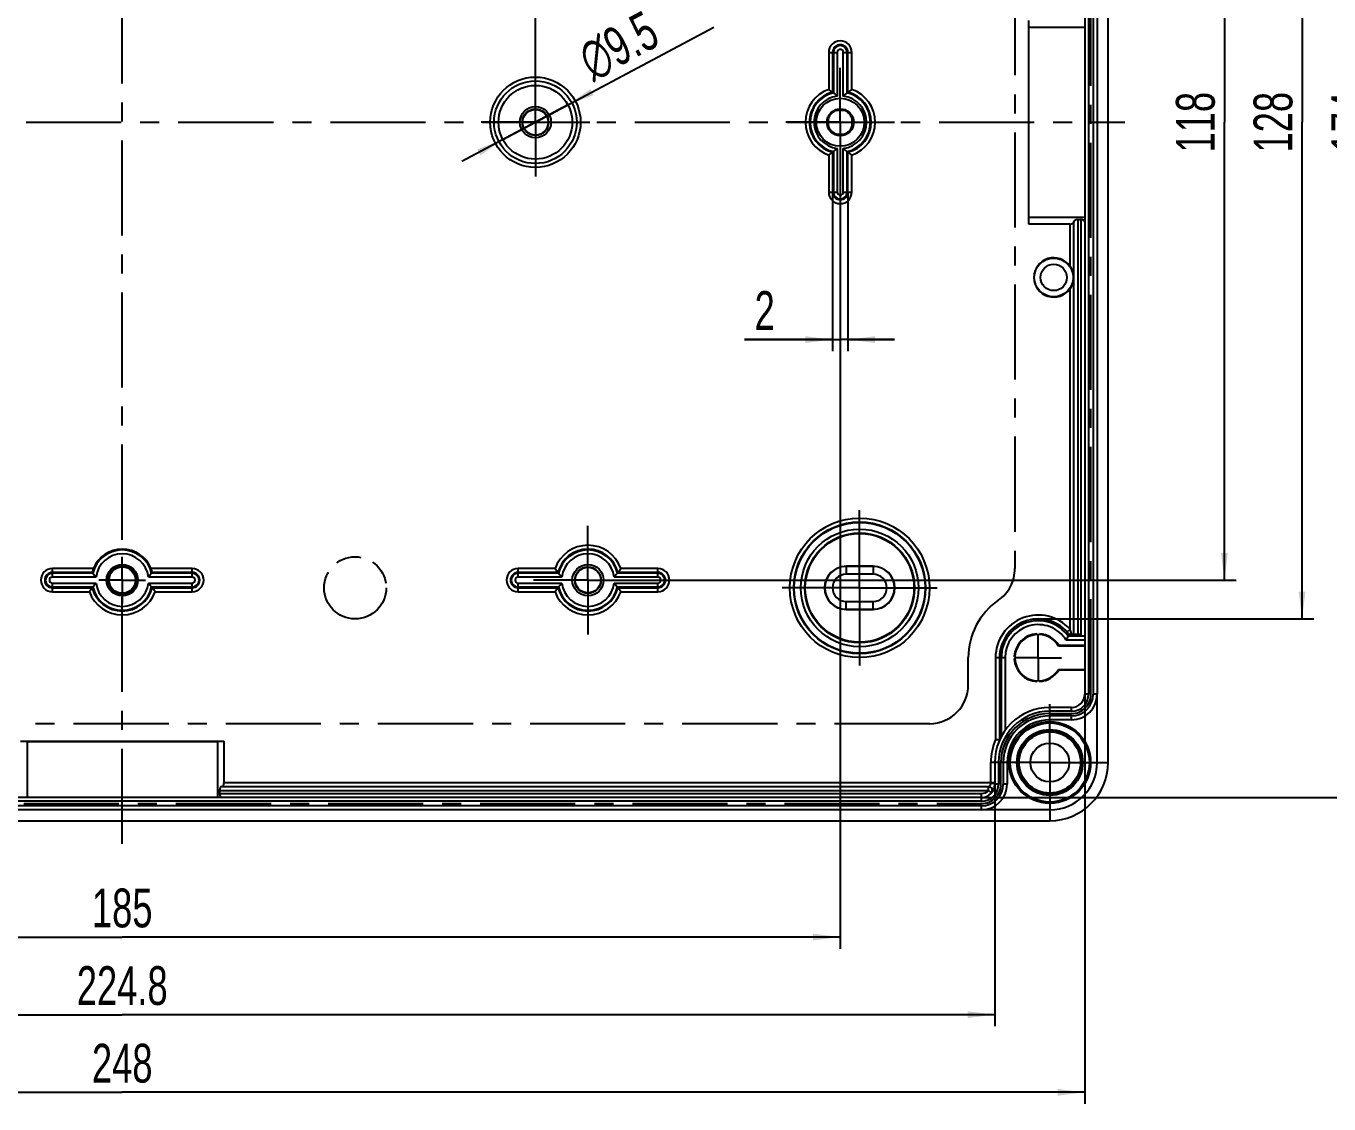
# Model space of a CAD drawing. Header units: millimetres. Extents: x 0 to 594, y 0 to 420.
# Drawn here: x 226.2 to 394, y 143.1 to 282 of the extents above; entities that cross this region are included whole.
import ezdxf

# ---------------------------------------------------------------- set-up
doc = ezdxf.new("R2010")
doc.units = ezdxf.units.MM
doc.header["$LTSCALE"] = 32.67
doc.linetypes.add('CENTER', pattern=[0.6, 0.375, -0.075, 0.075, -0.075])
doc.linetypes.add('PHANTOM', pattern=[0.8, 0.45, -0.05, 0.1, -0.05, 0.1, -0.05])
doc.layers.get('0').update_dxf_attribs({"linetype": 'CONTINUOUS'})
for name, color, linetype in [('AUSFORMSCHRAEGEN', 7, 'CONTINUOUS'), ('AUSW-EINSAETZE', 7, 'CONTINUOUS'), ('BEZUGSACHSEN', 7, 'CONTINUOUS'), ('DEFAULT_1', 7, 'CENTER'), ('RUNDUNGEN', 7, 'CONTINUOUS'), ('TEIL_STARTBEZUEGE', 7, 'CONTINUOUS'), ('TYPE', 7, 'CONTINUOUS'), ('ZEICHNUNGSBEMASSUNGEN', 7, 'CONTINUOUS')]:
    doc.layers.add(name, color=color, linetype=linetype)
doc.styles.get("Standard").update_dxf_attribs({"font": 'txt', "width": 0.7})
doc.styles.add('TEXTSTYLE_8', font='gdt', dxfattribs={"width": 0.7})
doc.dimstyles.new('DIMSTYLE_1', dxfattribs={"dimtxt": 5, "dimasz": 3.5, "dimexe": 1.5, "dimexo": 0, "dimgap": 1.25, "dimtad": 1, "dimdec": 3, "dimdsep": 46, "dimtxsty": 'Standard', "dimblk": '_FILLED', "dimblk1": '_FILLED', "dimblk2": '_FILLED', "dimcen": 0.09, "dimclrt": 5, "dimazin": 2, "dimtp": 0.3, "dimtm": 0.3, "dimtfac": 1, "dimtdec": 3, "dimtofl": 0, "dimtmove": 0, "dimatfit": 3, "dimldrblk": '_FILLED', "dimfxl": 1, "dimtolj": 1, "dimarcsym": 0})
doc.dimstyles.new('DIMSTYLE_13', dxfattribs={"dimtxt": 5, "dimasz": 3.5, "dimexe": 1.5, "dimexo": 0, "dimtad": 1, "dimdsep": 46, "dimtxsty": 'Standard', "dimblk": '_FILLED', "dimblk1": '_FILLED', "dimblk2": '_FILLED', "dimcen": 0.09, "dimclrt": 5, "dimazin": 2, "dimtp": 0.2, "dimtm": 0.2, "dimtfac": 1, "dimtmove": 0, "dimatfit": 2, "dimldrblk": '_FILLED', "dimfxl": 1, "dimtolj": 1, "dimarcsym": 0})
doc.dimstyles.new('DIMSTYLE_2', dxfattribs={"dimtxt": 5, "dimasz": 3.5, "dimexe": 1.5, "dimexo": 0, "dimgap": 1.25, "dimtad": 1, "dimdec": 3, "dimdsep": 46, "dimtxsty": 'Standard', "dimblk": '_FILLED', "dimblk1": '_FILLED', "dimblk2": '_FILLED', "dimcen": 0.09, "dimclrt": 5, "dimazin": 2, "dimtp": 0.5, "dimtm": 0.5, "dimtfac": 1, "dimtdec": 3, "dimtofl": 0, "dimtmove": 0, "dimatfit": 3, "dimldrblk": '_FILLED', "dimfxl": 1, "dimtolj": 1, "dimarcsym": 0})
doc.dimstyles.new('DIMSTYLE_5', dxfattribs={"dimtxt": 5, "dimasz": 3.5, "dimexe": 1.5, "dimexo": 0, "dimgap": 1.25, "dimtad": 1, "dimdec": 1, "dimdsep": 46, "dimtxsty": 'Standard', "dimblk": '_FILLED', "dimblk1": '_FILLED', "dimblk2": '_FILLED', "dimcen": 0.09, "dimclrt": 5, "dimazin": 2, "dimtp": 0.1, "dimtm": 0.1, "dimtfac": 1, "dimtdec": 1, "dimtofl": 0, "dimtmove": 0, "dimatfit": 3, "dimldrblk": '_FILLED', "dimfxl": 1, "dimtolj": 1, "dimarcsym": 0})

# ---------------------------------------------------------------- blocks, each defined once
blk = doc.blocks.new('_FILLED')
at = {"color": 0, "linetype": 'ByBlock'}
blk.add_solid([(0, 0), (-1, 0.125), (-1, -0.125)], dxfattribs=at)
blk = doc.blocks.new('*D7')
at = {"layer": 'ZEICHNUNGSBEMASSUNGEN', "color": 2, "linetype": 'Continuous', "transparency": 16777216}
for p, q in [((185.36, 276.57), (185.36, 289.81)), ((291.81, 276.57), (291.81, 289.81)), ((185.36, 288.31), (238.58, 288.31)), ((291.81, 288.31), (238.58, 288.31))]:
    blk.add_line(p, q, dxfattribs=at)
at = {"layer": 'ZEICHNUNGSBEMASSUNGEN', "color": 2, "linetype": 'Continuous', "transparency": 16777216, "xscale": 3.5, "yscale": 3.5, "zscale": 3.5, "rotation": 180}
blk.add_blockref('_FILLED', (185.36, 288.31), dxfattribs=at)
at = {"layer": 'ZEICHNUNGSBEMASSUNGEN', "color": 2, "linetype": 'Continuous', "transparency": 16777216, "xscale": 3.5, "yscale": 3.5, "zscale": 3.5}
blk.add_blockref('_FILLED', (291.81, 288.31), dxfattribs=at)
at = {"layer": 'ZEICHNUNGSBEMASSUNGEN', "color": 5, "linetype": 'Continuous', "transparency": 16777216, "insert": (220.13, 294.56), "char_height": 5, "width": 31.6071, "attachment_point": 2, "line_spacing_factor": 0.9}
blk.add_mtext('106.45', dxfattribs=at)
blk = doc.blocks.new('*D8')
at = {"layer": 'ZEICHNUNGSBEMASSUNGEN', "color": 2, "linetype": 'Continuous', "transparency": 16777216}
for p, q in [((146.08, 266.57), (146.08, 163.07)), ((331.08, 262.57), (331.08, 163.07)), ((146.08, 164.57), (238.58, 164.57)), ((331.08, 164.57), (238.58, 164.57))]:
    blk.add_line(p, q, dxfattribs=at)
at = {"layer": 'ZEICHNUNGSBEMASSUNGEN', "color": 2, "linetype": 'Continuous', "transparency": 16777216, "xscale": 3.5, "yscale": 3.5, "zscale": 3.5, "rotation": 180}
blk.add_blockref('_FILLED', (146.08, 164.57), dxfattribs=at)
at = {"layer": 'ZEICHNUNGSBEMASSUNGEN', "color": 2, "linetype": 'Continuous', "transparency": 16777216, "xscale": 3.5, "yscale": 3.5, "zscale": 3.5}
blk.add_blockref('_FILLED', (331.08, 164.57), dxfattribs=at)
at = {"layer": 'ZEICHNUNGSBEMASSUNGEN', "color": 5, "linetype": 'Continuous', "transparency": 16777216, "insert": (238.58, 170.82), "char_height": 5, "width": 15.5357, "attachment_point": 2, "line_spacing_factor": 0.9}
blk.add_mtext('185', dxfattribs=at)
blk = doc.blocks.new('*D9')
at = {"layer": 'ZEICHNUNGSBEMASSUNGEN', "color": 2, "linetype": 'Continuous', "transparency": 16777216}
for p, q in [((126.18, 187.07), (126.18, 153.07)), ((350.98, 187.07), (350.98, 153.07)), ((126.18, 154.57), (238.58, 154.57)), ((350.98, 154.57), (238.58, 154.57))]:
    blk.add_line(p, q, dxfattribs=at)
at = {"layer": 'ZEICHNUNGSBEMASSUNGEN', "color": 2, "linetype": 'Continuous', "transparency": 16777216, "xscale": 3.5, "yscale": 3.5, "zscale": 3.5, "rotation": 180}
blk.add_blockref('_FILLED', (126.18, 154.57), dxfattribs=at)
at = {"layer": 'ZEICHNUNGSBEMASSUNGEN', "color": 2, "linetype": 'Continuous', "transparency": 16777216, "xscale": 3.5, "yscale": 3.5, "zscale": 3.5}
blk.add_blockref('_FILLED', (350.98, 154.57), dxfattribs=at)
at = {"layer": 'ZEICHNUNGSBEMASSUNGEN', "color": 5, "linetype": 'Continuous', "transparency": 16777216, "insert": (238.58, 160.82), "char_height": 5, "width": 27.8571, "attachment_point": 2, "line_spacing_factor": 0.9}
blk.add_mtext('224.8', dxfattribs=at)
blk = doc.blocks.new('*D10')
at = {"layer": 'ZEICHNUNGSBEMASSUNGEN', "color": 2, "linetype": 'Continuous', "transparency": 16777216}
for p, q in [((356.58, 333.57), (392.08, 333.57)), ((390.58, 333.57), (390.58, 269.57)), ((390.58, 205.57), (390.58, 269.57)), ((356.58, 205.57), (392.08, 205.57))]:
    blk.add_line(p, q, dxfattribs=at)
at = {"layer": 'ZEICHNUNGSBEMASSUNGEN', "color": 2, "linetype": 'Continuous', "transparency": 16777216, "xscale": 3.5, "yscale": 3.5, "zscale": 3.5}
for p, rotation in [((390.58, 333.57), 90), ((390.58, 205.57), 270)]:
    blk.add_blockref('_FILLED', p, dxfattribs=dict(at, rotation=rotation))
at = {"layer": 'ZEICHNUNGSBEMASSUNGEN', "color": 5, "linetype": 'Continuous', "transparency": 16777216, "insert": (384.33, 269.57), "char_height": 5, "width": 16.0714, "attachment_point": 2, "rotation": 90, "line_spacing_factor": 0.9}
blk.add_mtext('128', dxfattribs=at)
blk = doc.blocks.new('*D11')
at = {"layer": 'ZEICHNUNGSBEMASSUNGEN', "color": 2, "linetype": 'Continuous', "transparency": 16777216}
for p, q in [((114.58, 195.87), (114.58, 143.07)), ((362.58, 195.87), (362.58, 143.07)), ((114.58, 144.57), (238.58, 144.57)), ((362.58, 144.57), (238.58, 144.57))]:
    blk.add_line(p, q, dxfattribs=at)
at = {"layer": 'ZEICHNUNGSBEMASSUNGEN', "color": 2, "linetype": 'Continuous', "transparency": 16777216, "xscale": 3.5, "yscale": 3.5, "zscale": 3.5, "rotation": 180}
blk.add_blockref('_FILLED', (114.58, 144.57), dxfattribs=at)
at = {"layer": 'ZEICHNUNGSBEMASSUNGEN', "color": 2, "linetype": 'Continuous', "transparency": 16777216, "xscale": 3.5, "yscale": 3.5, "zscale": 3.5}
blk.add_blockref('_FILLED', (362.58, 144.57), dxfattribs=at)
at = {"layer": 'ZEICHNUNGSBEMASSUNGEN', "color": 5, "linetype": 'Continuous', "transparency": 16777216, "insert": (238.58, 150.82), "char_height": 5, "width": 17.6786, "attachment_point": 2, "line_spacing_factor": 0.9}
blk.add_mtext('248', dxfattribs=at)
blk = doc.blocks.new('*D12')
at = {"layer": 'ZEICHNUNGSBEMASSUNGEN', "color": 2, "linetype": 'Continuous', "transparency": 16777216}
for p, q in [((305.58, 328.57), (382.08, 328.57)), ((380.58, 328.57), (380.58, 269.57)), ((380.58, 210.57), (380.58, 269.57)), ((305.58, 210.57), (382.08, 210.57))]:
    blk.add_line(p, q, dxfattribs=at)
at = {"layer": 'ZEICHNUNGSBEMASSUNGEN', "color": 2, "linetype": 'Continuous', "transparency": 16777216, "xscale": 3.5, "yscale": 3.5, "zscale": 3.5}
for p, rotation in [((380.58, 328.57), 90), ((380.58, 210.57), 270)]:
    blk.add_blockref('_FILLED', p, dxfattribs=dict(at, rotation=rotation))
at = {"layer": 'ZEICHNUNGSBEMASSUNGEN', "color": 5, "linetype": 'Continuous', "transparency": 16777216, "insert": (374.33, 269.57), "char_height": 5, "width": 14.4643, "attachment_point": 2, "rotation": 90, "line_spacing_factor": 0.9}
blk.add_mtext('118', dxfattribs=at)
blk = doc.blocks.new('*D13')
at = {"layer": 'ZEICHNUNGSBEMASSUNGEN', "color": 2, "linetype": 'Continuous', "transparency": 16777216}
for p, q in [((349.28, 356.57), (402.08, 356.57)), ((400.58, 356.57), (400.58, 269.57)), ((400.58, 182.57), (400.58, 269.57)), ((349.28, 182.57), (402.08, 182.57))]:
    blk.add_line(p, q, dxfattribs=at)
at = {"layer": 'ZEICHNUNGSBEMASSUNGEN', "color": 2, "linetype": 'Continuous', "transparency": 16777216, "xscale": 3.5, "yscale": 3.5, "zscale": 3.5}
for p, rotation in [((400.58, 356.57), 90), ((400.58, 182.57), 270)]:
    blk.add_blockref('_FILLED', p, dxfattribs=dict(at, rotation=rotation))
at = {"layer": 'ZEICHNUNGSBEMASSUNGEN', "color": 5, "linetype": 'Continuous', "transparency": 16777216, "insert": (394.33, 269.57), "char_height": 5, "width": 16.0714, "attachment_point": 2, "rotation": 90, "line_spacing_factor": 0.9}
blk.add_mtext('174', dxfattribs=at)
blk = doc.blocks.new('*D16')
at = {"layer": 'ZEICHNUNGSBEMASSUNGEN', "color": 2, "linetype": 'Continuous', "transparency": 16777216}
for p, q in [((330.09, 260.57), (330.09, 240.06)), ((332.08, 260.57), (332.08, 240.06)), ((330.09, 241.56), (318.73, 241.56)), ((318.73, 241.56), (331.08, 241.56)), ((338.08, 241.56), (331.08, 241.56)), ((332.08, 241.56), (338.08, 241.56))]:
    blk.add_line(p, q, dxfattribs=at)
at = {"layer": 'ZEICHNUNGSBEMASSUNGEN', "color": 2, "linetype": 'Continuous', "transparency": 16777216, "xscale": 3.5, "yscale": 3.5, "zscale": 3.5}
blk.add_blockref('_FILLED', (330.09, 241.56), dxfattribs=at)
at = {"layer": 'ZEICHNUNGSBEMASSUNGEN', "color": 2, "linetype": 'Continuous', "transparency": 16777216, "xscale": 3.5, "yscale": 3.5, "zscale": 3.5, "rotation": 180}
blk.add_blockref('_FILLED', (332.08, 241.56), dxfattribs=at)
at = {"layer": 'ZEICHNUNGSBEMASSUNGEN', "color": 5, "linetype": 'Continuous', "transparency": 16777216, "insert": (322.65, 247.81), "char_height": 5, "width": 5.8929, "attachment_point": 3, "line_spacing_factor": 0.9}
blk.add_mtext('2', dxfattribs=at)
blk = doc.blocks.new('*D42')
at = {"color": 2, "linetype": 'Continuous', "transparency": 16777216}
for p, q in [((291.81, 269.57), (314.8, 281.82)), ((296, 271.8), (291.81, 269.57)), ((296, 271.8), (296, 271.8)), ((291.81, 269.57), (282.32, 264.51)), ((287.62, 267.33), (291.81, 269.57)), ((287.62, 267.33), (287.62, 267.33))]:
    blk.add_line(p, q, dxfattribs=at)
at = {"color": 2, "linetype": 'Continuous', "transparency": 16777216, "xscale": 3.5, "yscale": 3.5, "zscale": 3.5}
for p, rotation in [((296, 271.8), 208.0573278294), ((287.62, 267.33), 28.0560383872)]:
    blk.add_blockref('_FILLED', p, dxfattribs=dict(at, rotation=rotation))
at = {"color": 5, "linetype": 'Continuous', "transparency": 16777216, "insert": (296.84, 279.33), "char_height": 5, "width": 25.5357, "attachment_point": 1, "rotation": 28.0569, "line_spacing_factor": 0.9, "style": 'TEXTSTYLE_8'}
blk.add_mtext('{\\fgdt;n}\\ftxt;9.5', dxfattribs=at)

msp = doc.modelspace()

# ---------------------------------------------------------------- linework, layer by layer
at = {"color": 7, "linetype": 'Continuous'}
for p, q in [((331.7443, 271.1764), (330.4245, 271.1764)), ((331.5685, 271.0914), (330.6003, 271.0914)), ((329.4744, 270.2263), (329.4744, 268.9064)), ((329.5594, 269.0822), (329.5594, 270.0505)), ((332.6094, 269.0822), (332.6094, 270.0505)), ((332.6944, 270.2263), (332.6944, 268.9064)), ((331.7443, 267.9564), (330.4245, 267.9564)), ((330.6003, 268.0414), (331.5685, 268.0414)), ((335.3344, 211.3164), (331.8344, 211.3164)), ((331.8344, 207.8164), (335.3344, 207.8164)), ((364.1844, 187.0664), (364.1844, 195.8664))]:
    msp.add_line(p, q, dxfattribs=at)
for centre, radius in [((291.8094, 269.5664), 4.75), ((291.8094, 269.5664), 2.0087), ((291.8094, 269.5664), 1.7), ((291.8094, 269.5664), 1.65), ((331.0844, 269.5664), 1.74), ((358.0844, 187.0664), 2.5)]:
    msp.add_circle(centre, radius, dxfattribs=at)
for centre, radius, start, end in [((331.0844, 269.5664), 1.6, 107.612439, 162.387561), ((331.0844, 269.5664), 1.6, 17.612439, 72.387561), ((331.0844, 269.5664), 1.6, 197.612439, 252.387561), ((331.0844, 269.5664), 1.6, 287.612439, 342.387561), ((331.8344, 209.5664), 1.75, 90, 270), ((335.3344, 209.5664), 1.75, 270, 90), ((358.0844, 187.0664), 6.1, 270, 360)]:
    msp.add_arc(centre, radius, start, end, dxfattribs=at)
msp.add_ellipse((362.0844, 256.739), major_axis=(0.5, 0), ratio=0.57735027, start_param=0, end_param=1.57079633, dxfattribs=at)
for points, knots in [([(330.4245, 271.1764), (330.4382, 271.1692), (330.496, 271.1393), (330.5548, 271.1112), (330.6003, 271.0914)], [0, 0, 0, 0, 0.23708837, 1, 1, 1, 1]), ([(331.5685, 271.0914), (331.5844, 271.0983), (331.6437, 271.125), (331.702, 271.1541), (331.7443, 271.1764)], [0, 0, 0, 0, 0.26518567, 1, 1, 1, 1]), ([(329.5594, 270.0505), (329.5525, 270.0663), (329.5258, 270.1257), (329.4967, 270.184), (329.4744, 270.2263)], [0, 0, 0, 0, 0.26518567, 1, 1, 1, 1]), ([(329.4744, 268.9064), (329.4816, 268.9201), (329.5115, 268.9779), (329.5396, 269.0367), (329.5594, 269.0822)], [0, 0, 0, 0, 0.23708837, 1, 1, 1, 1]), ([(332.6944, 270.2263), (332.6872, 270.2126), (332.6574, 270.1548), (332.6293, 270.096), (332.6094, 270.0505)], [0, 0, 0, 0, 0.23708837, 1, 1, 1, 1]), ([(332.6094, 269.0822), (332.6163, 269.0664), (332.6431, 269.0071), (332.6722, 268.9488), (332.6944, 268.9064)], [0, 0, 0, 0, 0.26518567, 1, 1, 1, 1]), ([(330.6003, 268.0414), (330.5845, 268.0345), (330.5251, 268.0077), (330.4668, 267.9786), (330.4245, 267.9564)], [0, 0, 0, 0, 0.26518567, 1, 1, 1, 1]), ([(331.7443, 267.9564), (331.7307, 267.9636), (331.6729, 267.9934), (331.6141, 268.0215), (331.5685, 268.0414)], [0, 0, 0, 0, 0.23708837, 1, 1, 1, 1])]:
    msp.add_open_spline(points, degree=3, knots=knots, dxfattribs=at)
at = {"layer": 'AUSFORMSCHRAEGEN', "color": 7, "linetype": 'Continuous'}
for p, q in [((355.3844, 281.8164), (355.3582, 282.6824)), ((355.3582, 256.4503), (355.3582, 282.6824)), ((355.3844, 281.8164), (362.5844, 281.8164)), ((355.3844, 257.3164), (355.3844, 281.8164)), ((355.3582, 256.4503), (355.3844, 257.3164)), ((355.3844, 257.3164), (362.5844, 257.3164)), ((360.6844, 256.4503), (355.3582, 256.4503)), ((361.1844, 203.5707), (361.1844, 256.739)), ((335.3344, 212.3426), (331.8344, 212.3426)), ((335.3344, 212.3164), (331.8344, 212.3164)), ((331.8344, 206.8164), (335.3344, 206.8164)), ((331.8344, 206.7902), (335.3344, 206.7902)), ((356.4025, 203.6483), (356.5844, 203.4664)), ((356.5844, 203.4664), (356.7663, 203.6483)), ((362.0844, 203.5751), (361.6844, 203.5751)), ((359.2324, 202.1536), (359.1825, 202.0664)), ((362.5844, 202.0664), (359.1825, 202.0664)), ((362.5844, 202.1536), (359.2324, 202.1536)), ((353.6844, 200.5664), (353.5025, 200.7483)), ((353.5025, 200.3845), (353.6844, 200.5664)), ((359.1825, 199.0664), (362.5844, 199.0664)), ((359.2324, 198.9791), (359.1825, 199.0664)), ((362.5844, 198.9791), (359.2324, 198.9791)), ((356.5844, 197.6664), (356.4025, 197.4845)), ((356.7663, 197.4845), (356.5844, 197.6664)), ((225.4684, 189.7926), (251.7004, 189.7926)), ((225.4684, 189.7926), (226.3344, 189.7664)), ((226.3344, 189.7664), (250.8344, 189.7664)), ((226.3344, 189.7664), (226.3344, 182.5664)), ((250.8344, 189.7664), (251.7004, 189.7926)), ((250.8344, 189.7664), (250.8344, 182.5664)), ((251.7004, 184.4664), (251.7004, 189.7926))]:
    msp.add_line(p, q, dxfattribs=at)
at = {"layer": 'AUSFORMSCHRAEGEN', "color": 9, "linetype": 'Continuous'}
for p, q in [((361.6844, 257.0277), (361.6844, 203.5751)), ((362.0844, 257.0277), (362.0844, 203.5751)), ((360.6844, 250.9986), (360.6844, 256.4503)), ((331.8344, 212.3426), (331.8344, 211.3164)), ((335.3344, 212.3426), (335.3344, 211.3164)), ((331.8344, 206.7902), (331.8344, 207.8164)), ((335.3344, 206.7902), (335.3344, 207.8164))]:
    msp.add_line(p, q, dxfattribs=at)
at = {"layer": 'AUSFORMSCHRAEGEN', "color": 7, "linetype": 'Continuous'}
for centre, radius in [((358.5844, 249.5664), 2.5), ((333.5844, 209.5664), 8.4302), ((333.5844, 209.5664), 7), ((238.5844, 210.5664), 2.0175), ((238.5844, 210.5664), 1.8571), ((238.5844, 210.5664), 1.7), ((298.5844, 210.5664), 2.0175), ((298.5844, 210.5664), 1.7003), ((298.5844, 210.5664), 1.65), ((358.0844, 187.0664), 5.2588), ((358.0844, 187.0664), 5.1)]:
    msp.add_circle(centre, radius, dxfattribs=at)
for centre, radius, start, end in [((358.5844, 249.5664), 2.5419, 34.294111, 325.705889), ((331.8344, 209.5664), 2.7762, 90, 270), ((331.8344, 209.5664), 2.75, 90, 270), ((335.3344, 209.5664), 2.7762, 270, 90), ((335.3344, 209.5664), 2.75, 270, 90), ((356.5844, 200.5664), 3.0873, 93.377882, 176.622118), ((356.5844, 200.5664), 3, 91.879376, 176.650743), ((356.5844, 200.5664), 3, 30, 86.700588), ((356.5844, 200.5664), 3.0873, 30.939564, 86.622118), ((356.5844, 200.5664), 3.0873, 183.377882, 266.622118), ((356.5844, 200.5664), 3, 181.879376, 266.65084), ((356.5844, 200.5664), 3, 273.299412, 330), ((356.5844, 200.5664), 3.0873, 273.377882, 329.060436)]:
    msp.add_arc(centre, radius, start, end, dxfattribs=at)
for centre, start_param, end_param in [((361.6844, 203.5707), 1.57079633, 3.14159265), ((362.0844, 203.5707), 1.30031843, 1.57079633)]:
    msp.add_ellipse(centre, major_axis=(0.5, 0), ratio=0.00872687, start_param=start_param, end_param=end_param, dxfattribs=at)
msp.add_open_spline([(360.6844, 250.9986), (360.9657, 250.5862), (361.278, 249.5664), (360.9657, 248.5466), (360.6844, 248.1342)], degree=3, knots=[0, 0, 0, 0, 0.49999151, 1, 1, 1, 1], dxfattribs=at)
at = {"layer": 'AUSW-EINSAETZE', "color": 2, "linetype": 'CENTER'}
for p, q in [((353.5844, 327.0664), (353.5844, 212.0664)), ((347.5844, 197.0664), (347.5844, 200.5772)), ((342.5844, 192.0664), (134.5844, 192.0664))]:
    msp.add_line(p, q, dxfattribs=at)
for centre, radius, start, end in [((348.5844, 212.0664), 5, 304.849905, 360), ((356.5844, 200.5772), 9, 124.849905, 180), ((342.5844, 197.0664), 5, 270, 360)]:
    msp.add_arc(centre, radius, start, end, dxfattribs=at)
at = {"layer": 'BEZUGSACHSEN', "color": 7, "linetype": 'CENTER'}
for p, q in [((291.8094, 269.5664), (291.8094, 276.5664)), ((331.0844, 269.5664), (331.0844, 276.5664)), ((291.8094, 269.5664), (284.8094, 269.5664)), ((291.8094, 269.5664), (298.8094, 269.5664)), ((291.8094, 269.5664), (291.8094, 262.5664)), ((331.0844, 269.5664), (324.0844, 269.5664)), ((331.0844, 269.5664), (338.0844, 269.5664)), ((331.0844, 269.5664), (331.0844, 262.5664))]:
    msp.add_line(p, q, dxfattribs=at)
at = {"layer": 'BEZUGSACHSEN', "color": 7, "linetype": 'Continuous'}
for centre, radius in [((331.0844, 269.5664), 3.09), ((358.5844, 249.5664), 1.7), ((358.0844, 187.0664), 4.25), ((358.0844, 187.0664), 4.2)]:
    msp.add_circle(centre, radius, dxfattribs=at)
at = {"layer": 'DEFAULT_1', "color": 2, "linetype": 'CENTER'}
for p, q in [((363.3844, 195.8664), (363.3844, 343.2664)), ((358.0844, 193.3664), (360.8844, 193.3664)), ((351.7844, 184.2664), (351.7844, 187.0664)), ((127.8844, 181.7664), (349.2844, 181.7664))]:
    msp.add_line(p, q, dxfattribs=at)
at = {"layer": 'DEFAULT_1', "color": 7, "linetype": 'CENTER'}
for p, q in [((333.5844, 209.5664), (333.5844, 219.5664)), ((298.5844, 210.5664), (298.5844, 217.5664)), ((238.5844, 210.5664), (238.5844, 213.5665)), ((238.5844, 210.5664), (235.5843, 210.5664)), ((238.5844, 210.5664), (241.5845, 210.5664)), ((238.5844, 210.5664), (238.5844, 207.5663)), ((298.5844, 210.5664), (291.5844, 210.5664)), ((298.5844, 210.5664), (305.5844, 210.5664)), ((298.5844, 210.5664), (298.5844, 203.5664)), ((333.5844, 209.5664), (323.5844, 209.5664)), ((333.5844, 209.5664), (343.5844, 209.5664)), ((333.5844, 209.5664), (333.5844, 199.5664)), ((356.5844, 200.5664), (356.5844, 203.5665)), ((356.5844, 200.5664), (353.5843, 200.5664)), ((356.5844, 200.5664), (359.5845, 200.5664)), ((356.5844, 200.5664), (356.5844, 197.5663)), ((358.0844, 187.0664), (358.0844, 194.5664)), ((358.0844, 187.0664), (350.5844, 187.0664)), ((358.0844, 187.0664), (365.5844, 187.0664)), ((358.0844, 187.0664), (358.0844, 179.5664))]:
    msp.add_line(p, q, dxfattribs=at)
at = {"layer": 'DEFAULT_1', "color": 2, "linetype": 'CENTER'}
for centre, radius, start, end in [((360.8844, 195.8664), 2.5, 270, 360), ((358.0844, 187.0664), 6.3, 90, 180), ((349.2844, 184.2664), 2.5, 270, 360)]:
    msp.add_arc(centre, radius, start, end, dxfattribs=at)
at = {"layer": 'RUNDUNGEN', "color": 7, "linetype": 'Continuous'}
for p, q in [((365.5844, 187.0664), (365.5844, 352.0664)), ((362.5844, 343.2664), (362.5844, 195.8664)), ((364.1844, 343.2664), (364.1844, 195.8664)), ((361.6844, 257.0277), (362.0844, 257.0277)), ((360.4635, 203.3281), (360.5825, 203.5624)), ((362.5844, 203.3281), (360.4635, 203.3281)), ((351.5887, 200.5664), (351.5887, 189.9328)), ((351.8227, 200.5664), (351.8227, 190.4131)), ((360.8844, 194.1664), (358.0844, 194.1664)), ((360.8844, 192.5664), (358.0844, 192.5664)), ((350.9844, 187.0664), (350.9844, 184.2664)), ((352.5844, 187.0664), (352.5844, 184.2664)), ((251.1231, 183.4664), (251.1231, 183.0664)), ((251.4118, 183.9664), (350.1788, 183.9664)), ((349.2844, 182.5664), (127.8844, 182.5664)), ((358.0844, 180.9664), (119.0844, 180.9664)), ((119.0844, 179.5664), (358.0844, 179.5664))]:
    msp.add_line(p, q, dxfattribs=at)
at = {"layer": 'RUNDUNGEN', "color": 9, "linetype": 'Continuous'}
for p, q in [((363.0844, 343.2664), (363.0844, 195.8664)), ((363.6844, 343.2664), (363.6844, 195.8664)), ((329.5931, 278.5664), (330.698, 278.5664)), ((329.5931, 278.5664), (329.5931, 273.8029)), ((330.093, 278.5664), (330.093, 273.4327)), ((330.198, 278.5664), (330.198, 273.3503)), ((330.698, 278.5664), (330.698, 272.9307)), ((331.4709, 278.5664), (332.5758, 278.5664)), ((331.4709, 272.9307), (331.4709, 278.5664)), ((331.9708, 273.3503), (331.9708, 278.5664)), ((332.0758, 273.4327), (332.0758, 278.5664)), ((332.5758, 273.8029), (332.5758, 278.5664)), ((329.5931, 265.3299), (329.5931, 260.5664)), ((330.093, 265.7), (330.093, 260.5664)), ((330.198, 265.7824), (330.198, 260.5664)), ((330.698, 266.202), (330.698, 260.5664)), ((331.4709, 260.5664), (331.4709, 266.202)), ((331.9708, 260.5664), (331.9708, 265.7824)), ((332.0758, 260.5664), (332.0758, 265.7)), ((332.5758, 260.5664), (332.5758, 265.3299)), ((329.5931, 260.5664), (330.698, 260.5664)), ((331.4709, 260.5664), (332.5758, 260.5664)), ((360.6844, 204.2259), (360.6844, 248.1342)), ((234.8728, 212.0577), (229.5844, 212.0577)), ((229.5844, 210.9528), (229.5844, 212.0577)), ((234.7181, 211.5578), (229.5844, 211.5578)), ((247.5844, 212.0577), (242.296, 212.0577)), ((247.5844, 211.5578), (242.4508, 211.5578)), ((247.5844, 210.9528), (247.5844, 212.0577)), ((294.3479, 212.0577), (289.5844, 212.0577)), ((289.5844, 210.9528), (289.5844, 212.0577)), ((294.7181, 211.5578), (289.5844, 211.5578)), ((307.5844, 211.5578), (302.4508, 211.5578)), ((307.5844, 212.0577), (302.8209, 212.0577)), ((307.5844, 210.9528), (307.5844, 212.0577)), ((234.8005, 211.4528), (229.5844, 211.4528)), ((235.2201, 210.9528), (229.5844, 210.9528)), ((229.5844, 210.1799), (235.2201, 210.1799)), ((229.5844, 209.075), (229.5844, 210.1799)), ((247.5844, 210.9528), (241.9488, 210.9528)), ((241.9488, 210.1799), (247.5844, 210.1799)), ((247.5844, 211.4528), (242.3684, 211.4528)), ((247.5844, 209.075), (247.5844, 210.1799)), ((294.8005, 211.4528), (289.5844, 211.4528)), ((295.2201, 210.9528), (289.5844, 210.9528)), ((289.5844, 210.1799), (295.2201, 210.1799)), ((289.5844, 209.075), (289.5844, 210.1799)), ((307.5844, 210.9528), (301.9488, 210.9528)), ((301.9488, 210.1799), (307.5844, 210.1799)), ((307.5844, 211.4528), (302.3684, 211.4528)), ((307.5844, 209.075), (307.5844, 210.1799)), ((229.5844, 209.68), (234.8005, 209.68)), ((229.5844, 209.5749), (234.7181, 209.5749)), ((229.5844, 209.075), (234.3479, 209.075)), ((242.3684, 209.68), (247.5844, 209.68)), ((242.4508, 209.5749), (247.5844, 209.5749)), ((242.8209, 209.075), (247.5844, 209.075)), ((289.5844, 209.68), (294.8005, 209.68)), ((289.5844, 209.5749), (294.7181, 209.5749)), ((289.5844, 209.075), (294.3479, 209.075)), ((302.3684, 209.68), (307.5844, 209.68)), ((302.4508, 209.5749), (307.5844, 209.5749)), ((302.8209, 209.075), (307.5844, 209.075)), ((360.6844, 204.2259), (360.3114, 203.893)), ((362.5844, 202.8281), (360.1965, 202.8281)), ((352.3227, 200.5664), (351.0888, 200.5664)), ((351.0888, 200.5664), (351.0888, 190.0364)), ((352.3227, 200.5664), (352.3227, 191.2152)), ((363.0844, 195.8664), (362.5844, 195.8664)), ((364.1844, 195.8664), (363.6844, 195.8664)), ((358.0844, 193.6664), (358.0844, 194.1664)), ((360.8844, 193.6664), (358.0844, 193.6664)), ((360.8844, 193.0664), (358.0844, 193.0664)), ((358.0844, 192.5664), (358.0844, 193.0664)), ((360.8844, 193.6664), (360.8844, 194.1664)), ((360.8844, 192.5664), (360.8844, 193.0664)), ((351.4844, 187.0664), (350.4844, 187.0664)), ((350.4844, 184.3664), (350.4844, 187.0664)), ((351.4844, 187.0664), (351.4844, 184.2664)), ((352.5844, 187.0664), (352.0844, 187.0664)), ((352.0844, 187.0664), (352.0844, 184.2664)), ((251.1231, 183.4664), (350.1788, 183.4664)), ((251.1231, 183.0664), (349.2844, 183.0664)), ((251.7004, 184.4664), (350.9844, 184.4664)), ((349.2844, 182.0664), (349.2844, 183.0664)), ((350.1788, 183.4664), (350.1788, 183.9664)), ((351.4844, 184.2664), (350.9844, 184.2664)), ((352.5844, 184.2664), (352.0844, 184.2664)), ((349.2844, 182.0664), (127.8844, 182.0664)), ((349.2844, 181.4664), (127.8844, 181.4664)), ((349.2844, 180.9664), (349.2844, 181.4664))]:
    msp.add_line(p, q, dxfattribs=at)
for centre, radius in [((291.8094, 269.5664), 5.8206), ((291.8094, 269.5664), 5.3225), ((333.5844, 209.5664), 8.9913), ((333.5844, 209.5664), 8.4914), ((333.5844, 209.5664), 7.5786), ((333.5844, 209.5664), 7.0787), ((358.0844, 187.0664), 3.9505)]:
    msp.add_circle(centre, radius, dxfattribs=at)
at = {"layer": 'RUNDUNGEN', "color": 7, "linetype": 'Continuous'}
msp.add_circle((358.0844, 187.0664), 4.1505, dxfattribs=at)
at = {"layer": 'RUNDUNGEN', "color": 9, "linetype": 'Continuous'}
for centre, radius, start, end in [((331.0844, 278.5664), 1.4913, 0, 180), ((331.0844, 278.5664), 0.9914, 0, 180), ((331.0844, 278.5664), 0.8864, 0, 180), ((331.0844, 278.5664), 0.3865, 0, 180), ((331.0844, 269.5664), 4.4913, 109.3932, 250.6068), ((331.0844, 269.5664), 4.4913, 289.3932, 70.6068), ((331.0844, 269.5664), 3.9914, 104.382184, 255.617816), ((331.0844, 269.5664), 3.8864, 103.183787, 256.816213), ((331.0844, 269.5664), 3.3865, 96.552912, 263.447088), ((331.0844, 269.5664), 3.3865, 276.552912, 83.447088), ((331.0844, 269.5664), 3.8864, 283.183787, 76.816213), ((331.0844, 269.5664), 3.9914, 284.382184, 75.617816), ((331.0844, 260.5664), 1.4913, 180, 360), ((331.0844, 260.5664), 0.9914, 180, 360), ((331.0844, 260.5664), 0.8864, 180, 360), ((331.0844, 260.5664), 0.3865, 180, 360), ((298.5844, 210.5664), 4.4913, 19.3932, 160.6068), ((238.5844, 210.5664), 3.8864, 13.183787, 166.816213), ((238.5844, 210.5664), 3.3865, 6.552912, 173.447088), ((298.5844, 210.5664), 3.9914, 14.382184, 165.617816), ((298.5844, 210.5664), 3.8864, 13.183787, 166.816213), ((298.5844, 210.5664), 3.3865, 6.552912, 173.447088), ((229.5844, 210.5664), 1.4913, 90, 270), ((229.5844, 210.5664), 0.9914, 90, 270), ((247.5844, 210.5664), 1.4913, 270, 90), ((247.5844, 210.5664), 0.9914, 270, 90), ((289.5844, 210.5664), 1.4913, 90, 270), ((289.5844, 210.5664), 0.9914, 90, 270), ((307.5844, 210.5664), 1.4913, 270, 90), ((307.5844, 210.5664), 0.9914, 270, 90), ((229.5844, 210.5664), 0.8864, 90, 270), ((229.5844, 210.5664), 0.3865, 90, 270), ((238.5844, 210.5664), 3.3865, 186.552912, 353.447088), ((247.5844, 210.5664), 0.8864, 270, 90), ((247.5844, 210.5664), 0.3865, 270, 90), ((289.5844, 210.5664), 0.8864, 90, 270), ((289.5844, 210.5664), 0.3865, 90, 270), ((298.5844, 210.5664), 3.3865, 186.552912, 353.447088), ((307.5844, 210.5664), 0.8864, 270, 90), ((307.5844, 210.5664), 0.3865, 270, 90), ((238.5844, 210.5664), 4.4913, 199.3932, 340.6068), ((238.5844, 210.5664), 3.9914, 194.382184, 345.617816), ((238.5844, 210.5664), 3.8864, 193.183787, 346.816213), ((298.5844, 210.5664), 4.4913, 199.3932, 340.6068), ((298.5844, 210.5664), 3.9914, 194.382184, 345.617816), ((298.5844, 210.5664), 3.8864, 193.183787, 346.816213), ((356.5844, 200.5664), 5.4956, 41.751165, 180), ((356.5844, 200.5664), 4.2617, 32.053293, 180), ((355.0515, 201.7118), 6.1685, 23.249815, 24.052173), ((354.8292, 201.6164), 6.4104, 22.343172, 23.249188), ((354.4559, 201.4644), 6.8135, 20.253361, 22.331935), ((354.0191, 201.3025), 7.2793, 18.124472, 20.258763), ((360.8844, 195.8664), 2.7999, 270, 360), ((360.8844, 195.8664), 2.2, 270, 360), ((358.0844, 187.0664), 6.6, 90, 180), ((358.0844, 187.0664), 6, 90, 180), ((358.0844, 187.0664), 7.6, 156.996503, 180), ((349.2844, 184.2664), 2.7999, 270, 360), ((349.2844, 184.2664), 2.2, 270, 360), ((349.2844, 184.2664), 1.2, 270, 318.189685)]:
    msp.add_arc(centre, radius, start, end, dxfattribs=at)
at = {"layer": 'RUNDUNGEN', "color": 7, "linetype": 'Continuous'}
for centre, radius, start, end in [((321.6597, 262.5664), 13.7548, 52.185092, 54.776506), ((340.5091, 262.5664), 13.7548, 125.223494, 127.814908), ((322.2686, 263.348), 12.7641, 51.593893, 52.193087), ((339.9003, 263.348), 12.7641, 127.806913, 128.406107), ((321.6597, 276.5663), 13.7548, 305.223494, 307.814908), ((322.2686, 275.7847), 12.7641, 307.806913, 308.406107), ((339.9003, 275.7847), 12.7641, 231.593893, 232.193087), ((340.5091, 276.5663), 13.7548, 232.185092, 234.776506), ((238.5844, 210.5664), 4, 21.890699, 158.109301), ((244.8028, 219.3822), 12.7641, 217.806913, 218.406107), ((232.3661, 219.3822), 12.7641, 321.593893, 322.193087), ((305.5844, 219.9911), 13.7548, 215.223494, 217.814908), ((304.8028, 219.3822), 12.7641, 217.806913, 218.406107), ((292.3661, 219.3822), 12.7641, 321.593893, 322.193087), ((291.5845, 219.9911), 13.7548, 322.185092, 324.776506), ((245.5844, 201.1417), 13.7548, 142.185092, 144.776506), ((244.8028, 201.7505), 12.7641, 141.593893, 142.193087), ((232.3661, 201.7505), 12.7641, 37.806913, 38.406107), ((231.5845, 201.1417), 13.7548, 35.223494, 37.814908), ((305.5844, 201.1417), 13.7548, 142.185092, 144.776506), ((304.8028, 201.7505), 12.7641, 141.593893, 142.193087), ((292.3661, 201.7505), 12.7641, 37.806913, 38.406107), ((291.5845, 201.1417), 13.7548, 35.223494, 37.814908), ((356.5844, 200.5664), 4.9957, 41.751165, 180), ((356.5844, 200.5664), 4.7617, 35.449387, 180), ((343.2958, 212.1738), 19.3125, 331.058408, 332.740015), ((356.4879, 200.4804), 5.1249, 40.771702, 41.749059), ((356.5058, 200.4959), 5.1012, 36.953993, 40.771816), ((360.8844, 195.8664), 3.3, 270, 360), ((360.8844, 195.8664), 1.7, 270, 360), ((358.0844, 187.0664), 7.1, 90, 180), ((358.0844, 187.0664), 5.5, 90, 180), ((358.0844, 187.0664), 7.5, 270, 360), ((349.2844, 184.2664), 3.3, 270, 360), ((349.2844, 184.2664), 1.7, 270, 360), ((350.1788, 183.4664), 0.5, 318.36064, 90.000046)]:
    msp.add_arc(centre, radius, start, end, dxfattribs=at)
for centre, major_axis, start_param, end_param in [((361.6844, 256.739), (0.5, 0), 1.57079633, 3.14159265), ((360.6844, 256.739), (0.5, 0), -1.57079633, 0), ((251.4118, 183.4664), (0, 0.5), 0, 1.57079633), ((251.4118, 183.0664), (0, 0.5), -4.71238898, -3.14159265), ((251.4118, 184.4664), (0, 0.5), -3.14159265, -1.57079633)]:
    msp.add_ellipse(centre, major_axis=major_axis, ratio=0.57735027, start_param=start_param, end_param=end_param, dxfattribs=at)
for points, knots in [([(330.198, 273.3503), (330.2157, 273.3363), (330.3859, 273.2007), (330.5524, 273.0605), (330.698, 272.9307)], [0, 0, 0, 0, 0.10380803, 1, 1, 1, 1]), ([(331.9708, 273.3503), (331.9531, 273.3363), (331.7829, 273.2007), (331.6164, 273.0605), (331.4709, 272.9307)], [0, 0, 0, 0, 0.10380803, 1, 1, 1, 1]), ([(330.198, 265.7824), (330.2157, 265.7964), (330.3859, 265.932), (330.5524, 266.0723), (330.698, 266.202)], [0, 0, 0, 0, 0.10380803, 1, 1, 1, 1]), ([(331.9708, 265.7824), (331.9531, 265.7964), (331.7829, 265.932), (331.6164, 266.0723), (331.4709, 266.202)], [0, 0, 0, 0, 0.10380803, 1, 1, 1, 1]), ([(234.8728, 212.0577), (234.8486, 211.9974), (234.8066, 211.8835), (234.7629, 211.746), (234.7394, 211.6546), (234.7252, 211.6057), (234.7233, 211.5771), (234.7157, 211.5609), (234.7181, 211.5578)], [0, 0, 0, 0, 0.37234318, 0.69531428, 0.8218028, 0.9174586, 0.97763179, 1, 1, 1, 1]), ([(242.4508, 211.5578), (242.4532, 211.5609), (242.4456, 211.5771), (242.4436, 211.6057), (242.4294, 211.6546), (242.4059, 211.746), (242.3622, 211.8835), (242.3203, 211.9974), (242.296, 212.0577)], [0, 0, 0, 0, 0.02236821, 0.0825414, 0.1781972, 0.30468572, 0.62765682, 1, 1, 1, 1]), ([(234.8005, 211.4528), (234.8145, 211.4351), (234.95, 211.2649), (235.0903, 211.0984), (235.2201, 210.9528)], [0, 0, 0, 0, 0.10380803, 1, 1, 1, 1]), ([(234.8005, 209.68), (234.8145, 209.6977), (234.95, 209.8679), (235.0903, 210.0344), (235.2201, 210.1799)], [0, 0, 0, 0, 0.10380803, 1, 1, 1, 1]), ([(242.3684, 211.4528), (242.3543, 211.4351), (242.2188, 211.2649), (242.0785, 211.0984), (241.9488, 210.9528)], [0, 0, 0, 0, 0.10380803, 1, 1, 1, 1]), ([(242.3684, 209.68), (242.3543, 209.6977), (242.2188, 209.8679), (242.0785, 210.0344), (241.9488, 210.1799)], [0, 0, 0, 0, 0.10380803, 1, 1, 1, 1]), ([(294.8005, 211.4528), (294.8145, 211.4351), (294.95, 211.2649), (295.0903, 211.0984), (295.2201, 210.9528)], [0, 0, 0, 0, 0.10380803, 1, 1, 1, 1]), ([(294.8005, 209.68), (294.8145, 209.6977), (294.95, 209.8679), (295.0903, 210.0344), (295.2201, 210.1799)], [0, 0, 0, 0, 0.10380803, 1, 1, 1, 1]), ([(302.3684, 211.4528), (302.3543, 211.4351), (302.2188, 211.2649), (302.0785, 211.0984), (301.9488, 210.9528)], [0, 0, 0, 0, 0.10380803, 1, 1, 1, 1]), ([(302.3684, 209.68), (302.3543, 209.6977), (302.2188, 209.8679), (302.0785, 210.0344), (301.9488, 210.1799)], [0, 0, 0, 0, 0.10380803, 1, 1, 1, 1]), ([(360.9369, 203.567), (360.8927, 203.5667), (360.8114, 203.566), (360.7146, 203.5659), (360.6519, 203.564), (360.6163, 203.5655), (360.5975, 203.5608), (360.5837, 203.5649), (360.5825, 203.5624)], [0, 0, 0, 0, 0.37438845, 0.68904455, 0.81469891, 0.91244001, 0.97642376, 1, 1, 1, 1]), ([(361.1844, 203.5707), (361.1844, 203.5693), (361.1754, 203.5715), (361.1661, 203.5686), (361.1436, 203.5694), (361.1018, 203.5679), (361.0311, 203.5677), (360.971, 203.5671), (360.9369, 203.567)], [0, 0, 0, 0, 0.01734561, 0.06836453, 0.15220642, 0.26795362, 0.58752294, 1, 1, 1, 1]), ([(351.5887, 189.9328), (351.5873, 189.9295), (351.5687, 189.9396), (351.5446, 189.9397), (351.4957, 189.9536), (351.4349, 189.965), (351.3597, 189.9809), (351.2431, 190.0046), (351.1516, 190.0236), (351.0888, 190.0364)], [0, 0, 0, 0, 0.02107043, 0.08028134, 0.17457331, 0.29999719, 0.45140995, 0.6234176, 1, 1, 1, 1])]:
    msp.add_open_spline(points, degree=3, knots=knots, dxfattribs=at)
at = {"layer": 'RUNDUNGEN', "color": 9, "linetype": 'Continuous'}
for points, knots in [([(350.1788, 183.9664), (350.1847, 183.9672), (350.2013, 183.9821), (350.2376, 183.9998), (350.2852, 184.0347), (350.3594, 184.0947), (350.4488, 184.1966), (350.4844, 184.3079), (350.4844, 184.3664)], [0, 0, 0, 0, 0.03359215, 0.11938425, 0.23504635, 0.3679485, 0.66574225, 1, 1, 1, 1]), ([(350.1788, 183.4664), (350.2241, 183.4259), (350.3485, 183.316), (350.4697, 183.202), (350.5513, 183.1351)], [0, 0, 0, 0, 0.36499658, 1, 1, 1, 1]), ([(350.9174, 184.3164), (350.8587, 184.3368), (350.7132, 184.3588), (350.5679, 184.3664), (350.4844, 184.3664)], [0, 0, 0, 0, 0.42709335, 1, 1, 1, 1])]:
    msp.add_open_spline(points, degree=3, knots=knots, dxfattribs=at)
at = {"layer": 'TEIL_STARTBEZUEGE', "color": 7, "linetype": 'CENTER'}
for p, q in [((238.5844, 176.5664), (238.5844, 362.5664)), ((108.5844, 269.5664), (367.7435, 269.5664))]:
    msp.add_line(p, q, dxfattribs=at)
at = {"layer": 'TYPE', "color": 8, "linetype": 'PHANTOM'}
msp.add_circle((268.5844, 209.5664), 4, dxfattribs=at)

# ---------------------------------------------------------------- dimensions: what is measured, and where the dimension line sits
at = {"color": 2, "linetype": 'Continuous'}
dim = msp.add_diameter_dim_2p(p1=(296.0012, 271.8005), p2=(287.6176, 267.3322), text='%%c<>', dimstyle='DIMSTYLE_13', override={"dimpost": '<>'}, dxfattribs=at)
dim.commit()
dim.dimension.update_dxf_attribs({"geometry": '*D42', "text_midpoint": (305.5233, 281.125), "dimtype": 163})
at = {"layer": 'ZEICHNUNGSBEMASSUNGEN', "color": 2, "linetype": 'Continuous'}
for base, p1, p2, angle, dimstyle, picture, middle in [((400.5844, 182.5664), (349.2844, 356.5664), (349.2844, 182.5664), 270, 'DIMSTYLE_2', '*D13', (400.5844, 268.8521)), ((390.5844, 333.5664), (356.5844, 205.5664), (356.5844, 333.5664), 90, 'DIMSTYLE_2', '*D10', (390.5844, 268.8521)), ((380.5844, 210.5664), (305.5844, 328.5664), (305.5844, 210.5664), 270, 'DIMSTYLE_1', '*D12', (380.5844, 268.8521)), ((185.3594, 288.3111), (291.8094, 276.5664), (185.3594, 276.5664), 180, 'DIMSTYLE_1', '*D7', (219.4136, 288.3111))]:
    dim = msp.add_linear_dim(base=base, p1=p1, p2=p2, angle=angle, dimstyle=dimstyle, dxfattribs=at)
    dim.commit()
    dim.dimension.update_dxf_attribs({"geometry": picture, "text_midpoint": middle, "dimtype": 160})
for base, p1, p2, dimstyle, picture, middle in [((331.0844, 164.5664), (146.0844, 266.5663), (331.0844, 262.5664), 'DIMSTYLE_2', '*D8', (237.8701, 164.5664)), ((332.0758, 241.5599), (330.093, 260.5664), (332.0758, 260.5664), 'DIMSTYLE_5', '*D16', (319.9763, 241.5599)), ((362.5844, 144.5664), (114.5844, 195.8664), (362.5844, 195.8664), 'DIMSTYLE_2', '*D11', (237.8701, 144.5664)), ((350.9844, 154.5664), (126.1844, 187.0664), (350.9844, 187.0664), 'DIMSTYLE_2', '*D9', (237.8701, 154.5664))]:
    dim = msp.add_linear_dim(base=base, p1=p1, p2=p2, dimstyle=dimstyle, dxfattribs=at)
    dim.commit()
    dim.dimension.update_dxf_attribs({"geometry": picture, "text_midpoint": middle, "dimtype": 160})

doc.saveas('drawing.dxf')
